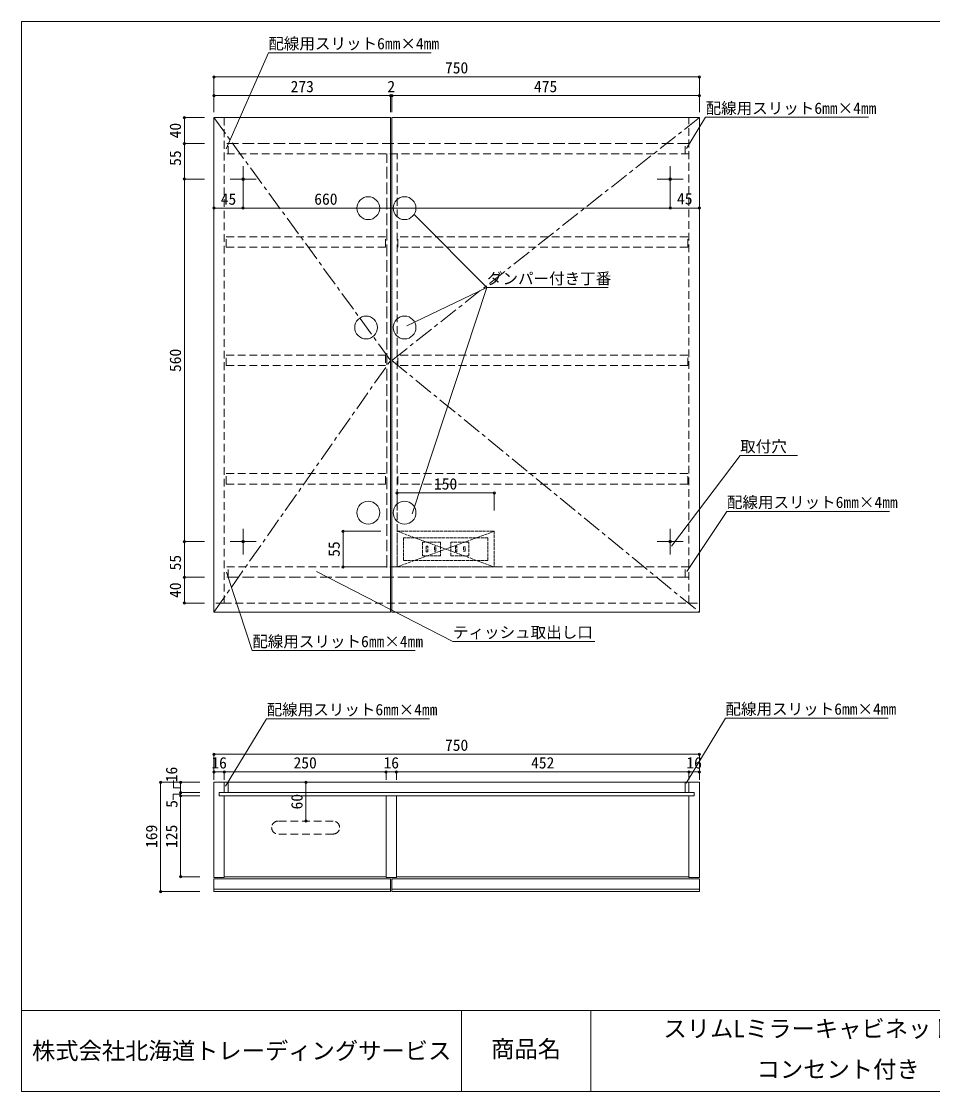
# Model space of a CAD drawing. Units: millimetres at full size, sheet at 1:6. Extents: x -1249 to 1249, y -827 to 827.
# Drawn here: x -1249 to 159, y -827 to 827 of the extents above; entities that cross this region are included whole.
import ezdxf
from ezdxf.enums import TextEntityAlignment as Align

# ---------------------------------------------------------------- set-up
doc = ezdxf.new("R2010")
doc.units = ezdxf.units.MM
doc.header["$LTSCALE"] = 6
doc.header["$PDMODE"] = 32
doc.header["$PDSIZE"] = 3.6
for name, pattern in [('CHAIN1', [8, 5, -1, 1, -1]), ('DASHED2', [3, 2, -1]), ('DASHED3', [4, 3, -1]), ('USER1', [1, 0.8, -0.2])]:
    doc.linetypes.add(name, pattern=pattern)
doc.layers.add('0-0_0', color=7, linetype='Continuous', lineweight=15)
doc.styles.add('ＭＳ ゴシック', font='')
doc.styles.get('ＭＳ ゴシック').set_extended_font_data('MS Gothic')

msp = doc.modelspace()

# ---------------------------------------------------------------- linework, layer by layer
at = {"layer": '0-0_0'}
for p, q in [((-867.824, 778.155), (-932.999, 629.472)), ((-221.591, 629.997), (-192.228, 678.34)), ((-678.888, 677.817), (-951.888, 677.817)), ((-951.888, -86.183), (-951.888, 677.817)), ((-678.888, 677.817), (-678.888, -86.183)), ((-201.888, 677.817), (-676.888, 677.817)), ((-906.888, 582.821), (-906.888, 602.821)), ((-246.888, 582.821), (-246.888, 602.821)), ((-906.888, 582.821), (-926.888, 582.821)), ((-906.888, 582.821), (-886.888, 582.821)), ((-906.888, 582.821), (-906.888, 562.821)), ((-246.888, 582.821), (-266.888, 582.821)), ((-246.888, 582.821), (-226.888, 582.821)), ((-246.888, 582.821), (-246.888, 562.821)), ((-643.118, 528.823), (-530.064, 415.198)), ((-653.967, 356.387), (-530.064, 415.198)), ((-645.544, 65.58), (-530.064, 415.198)), ((-530.064, 415.198), (-342.641, 415.198)), ((-138.845, 155.717), (-244.851, 15.57)), ((-138.845, 155.717), (-49.997, 155.717)), ((-668.888, 97.958), (-518.888, 97.958)), ((-668.888, 97.958), (-668.888, 71.069)), ((-518.888, 97.958), (-518.888, 71.069)), ((-159.289, 69.546), (-221.202, -23.2)), ((-906.888, 22.817), (-906.888, 42.817)), ((-752.263, 38.817), (-752.263, -16.183)), ((-752.263, 38.817), (-693.829, 38.817)), ((-246.888, 22.817), (-246.888, 42.817)), ((-906.888, 22.817), (-926.888, 22.817)), ((-906.888, 22.817), (-886.888, 22.817)), ((-906.888, 22.817), (-906.888, 2.817)), ((-246.888, 22.817), (-266.888, 22.817)), ((-246.888, 22.817), (-226.888, 22.817)), ((-246.888, 22.817), (-246.888, 2.817)), ((-752.263, -16.183), (-693.829, -16.183)), ((-892.611, -145.539), (-932.434, -24.263)), ((-582.551, -131.314), (-793.505, -23.571)), ((-678.888, -86.183), (-951.888, -86.183)), ((-582.551, -131.314), (-363.184, -131.314)), ((-933.833, -355.15), (-870.446, -250.787)), ((-222.437, -350.117), (-161.526, -249.832)), ((-951.888, -348.931), (-201.888, -348.931)), ((-935.888, -348.931), (-935.888, -364.931)), ((-929.888, -348.931), (-929.888, -364.931)), ((-223.888, -348.931), (-223.888, -364.931)), ((-217.888, -348.931), (-217.888, -364.931)), ((-201.888, -348.931), (-201.888, -495.931)), ((-209.901, -369.931), (-943.559, -369.931)), ((-935.888, -369.931), (-935.888, -495.931)), ((-685.891, -371.144), (-685.891, -370.431)), ((-669.891, -369.931), (-669.891, -495.931)), ((-209.901, -364.931), (-209.901, -369.931)), ((-935.888, -494.931), (-685.891, -494.931)), ((-669.891, -494.931), (-217.888, -494.931)), ((-951.886, -497.935), (-951.886, -517.935)), ((-826.756, -497.935), (-951.886, -497.935)), ((-678.888, -497.935), (-826.756, -497.935)), ((-678.888, -497.935), (-678.888, -513.935)), ((-676.888, -497.935), (-201.888, -497.935)), ((-676.836, -511.935), (-676.888, -511.935)), ((-675.836, -499.935), (-675.888, -499.935)), ((-201.888, -517.935), (-201.888, -497.935)), ((-828.94, -513.935), (-951.886, -513.935)), ((-826.756, -517.935), (-951.886, -517.935)), ((-678.756, -517.935), (-826.756, -517.935)), ((-476.756, -513.935), (-676.888, -513.935)), ((-474.836, -513.935), (-476.756, -513.935)), ((-474.836, -513.935), (-201.888, -513.935)), ((-1249.379, -701.329), (1248.863, -701.329)), ((-569.601, -701.329), (-569.601, -826.86)), ((-369.601, -701.329), (-369.601, -826.86))]:
    msp.add_line(p, q, dxfattribs=at)
at = {"layer": '0-0_0', "color": 4, "lineweight": 9}
for p, q in [((-951.888, 740.826), (-201.888, 740.826)), ((-951.888, 740.826), (-951.888, 686.366)), ((-201.888, 740.826), (-201.888, 686.366)), ((-951.888, 711.855), (-678.888, 711.855)), ((-951.888, 711.855), (-951.888, 686.366)), ((-678.888, 711.855), (-678.888, 686.366)), ((-678.888, 711.855), (-676.888, 711.855)), ((-676.888, 711.855), (-676.888, 686.366)), ((-676.888, 711.855), (-201.888, 711.855)), ((-201.888, 711.855), (-201.888, 686.366)), ((-997.494, 677.817), (-997.494, 637.821)), ((-997.494, 677.817), (-966.236, 677.817)), ((-997.494, 637.821), (-966.236, 637.821)), ((-997.494, 582.821), (-966.236, 582.821)), ((-951.888, 537.99), (-951.888, 582.401)), ((-906.888, 537.99), (-906.888, 582.401)), ((-246.888, 537.99), (-246.888, 582.401)), ((-201.888, 537.99), (-201.888, 582.401)), ((-951.888, 537.99), (-906.888, 537.99)), ((-906.888, 537.99), (-246.888, 537.99)), ((-246.888, 537.99), (-201.888, 537.99)), ((-997.494, 22.817), (-966.236, 22.817)), ((-997.494, -32.183), (-966.236, -32.183)), ((-997.494, -32.183), (-997.494, -72.183)), ((-997.494, -72.183), (-966.236, -72.183)), ((-951.888, -305.727), (-201.888, -305.727)), ((-951.888, -305.727), (-951.888, -345.008)), ((-201.888, -305.727), (-201.888, -345.008)), ((-951.888, -332.934), (-935.888, -332.934)), ((-951.888, -332.934), (-951.888, -345.008)), ((-935.888, -332.934), (-935.888, -345.008)), ((-935.888, -332.934), (-685.891, -332.934)), ((-685.891, -332.934), (-685.891, -345.008)), ((-685.891, -332.934), (-669.891, -332.934)), ((-669.891, -332.934), (-669.891, -345.008)), ((-669.891, -332.934), (-217.888, -332.934)), ((-217.888, -332.934), (-217.888, -345.008)), ((-217.888, -332.934), (-201.888, -332.934)), ((-201.888, -332.934), (-201.888, -345.008)), ((-1034.268, -348.931), (-973.539, -348.931)), ((-1003.376, -348.931), (-1003.376, -364.931)), ((-1003.376, -348.931), (-973.539, -348.931)), ((-809.721, -348.931), (-809.721, -408.928)), ((-1003.376, -364.931), (-973.539, -364.931)), ((-1003.376, -364.931), (-1003.376, -369.931)), ((-1003.376, -369.931), (-973.539, -369.931)), ((-1003.376, -369.931), (-1003.376, -494.931)), ((-1003.376, -494.931), (-973.539, -494.931))]:
    msp.add_line(p, q, dxfattribs=at)
at = {"layer": '0-0_0', "linetype": 'CHAIN1'}
for p, q in [((-951.888, 677.817), (-678.888, 302.817)), ((-676.888, 302.817), (-201.888, 677.817)), ((-951.888, -86.183), (-678.888, 302.817)), ((-676.888, 302.817), (-201.888, -86.183))]:
    msp.add_line(p, q, dxfattribs=at)
at = {"layer": '0-0_0', "linetype": 'DASHED2'}
for p, q in [((-935.888, -72.183), (-935.888, 677.817)), ((-929.888, 621.821), (-929.888, 637.821)), ((-223.888, 621.821), (-223.888, 637.821)), ((-217.888, 621.821), (-935.888, 621.821)), ((-668.888, -16.183), (-668.888, 621.821)), ((-686.888, 493.91), (-932.888, 493.91)), ((-932.888, 477.91), (-932.888, 493.91)), ((-686.888, 477.91), (-686.888, 493.91)), ((-219.888, 493.91), (-667.888, 493.91)), ((-219.888, 477.91), (-219.888, 493.91)), ((-686.888, 477.91), (-932.888, 477.91)), ((-686.888, 310.853), (-932.888, 310.853)), ((-932.888, 294.853), (-932.888, 310.853)), ((-686.888, 310.853), (-686.888, 294.853)), ((-219.888, 310.853), (-667.888, 310.853)), ((-667.888, 294.853), (-667.888, 310.853)), ((-219.888, 294.853), (-219.888, 310.853)), ((-686.888, 294.853), (-932.888, 294.853)), ((-219.888, 294.853), (-667.888, 294.853)), ((-686.888, 127.796), (-932.888, 127.796)), ((-932.888, 111.796), (-932.888, 127.796)), ((-686.888, 111.796), (-686.888, 127.796)), ((-667.888, 111.796), (-667.888, 127.796)), ((-219.888, 127.796), (-667.888, 127.796)), ((-219.888, 111.796), (-219.888, 127.796)), ((-686.888, 111.796), (-932.888, 111.796)), ((-219.888, 111.796), (-667.888, 111.796)), ((-217.888, -16.183), (-935.888, -16.183)), ((-929.888, -32.183), (-929.888, -16.183)), ((-223.888, -32.183), (-223.888, -16.183)), ((-936.888, -72.183), (-951.888, -72.183)), ((-767.705, -408.928), (-852.705, -408.928)), ((-767.705, -428.928), (-852.705, -428.928))]:
    msp.add_line(p, q, dxfattribs=at)
at = {"layer": '0-0_0', "linetype": 'DASHED3'}
for p, q in [((-217.888, 637.821), (-935.888, 637.821)), ((-684.888, -16.183), (-684.888, 621.821)), ((-684.888, -13.987), (-684.888, -17.183)), ((-217.888, -32.183), (-935.888, -32.183))]:
    msp.add_line(p, q, dxfattribs=at)
at = {"layer": '0-0_0', "linetype": 'USER1'}
for p, q in [((-668.888, 38.817), (-518.888, -16.183)), ((-668.888, -16.183), (-518.888, 38.817)), ((-629.888, 21.817), (-629.888, 0.817)), ((-601.888, 21.817), (-629.888, 21.817)), ((-601.888, 21.817), (-601.888, 0.817)), ((-585.888, 0.817), (-585.888, 21.817)), ((-557.888, 21.817), (-585.888, 21.817)), ((-557.888, 0.817), (-557.888, 21.817)), ((-629.888, 0.817), (-601.888, 0.817)), ((-585.888, 0.817), (-557.888, 0.817))]:
    msp.add_line(p, q, dxfattribs=at)
at = {"layer": '0-0_0', "lineweight": 18}
msp.add_lwpolyline([(-1249.379, -826.86), (1248.863, -826.86), (1248.863, 826.506), (-1249.379, 826.506)], close=True, dxfattribs=at)
at = {"layer": '0-0_0'}
for points in [[(-867.824, 778.155), (-719.141, 778.155), (-616.365, 778.155)], [(-192.228, 678.34), (-43.545, 678.34), (59.231, 678.34)], [(-676.888, 677.817), (-676.888, -86.183), (-201.888, -86.183), (-201.888, 677.817)], [(-159.289, 69.546), (-10.606, 69.546), (92.171, 69.546)], [(-892.611, -145.539), (-743.928, -145.539), (-641.152, -145.539)], [(-870.446, -250.787), (-721.762, -250.787), (-618.986, -250.787)], [(-161.526, -249.832), (-12.843, -249.832), (89.934, -249.832)], [(-1003.276, -357.385), (-1014.18, -357.385), (-1014.18, -346.48)], [(-951.888, -348.931), (-951.888, -495.931), (-935.888, -495.931)], [(-1003.674, -367.412), (-1014.828, -367.412), (-1014.828, -376.017)], [(-209.901, -364.931), (-943.559, -364.931), (-943.559, -369.931)], [(-685.891, -369.931), (-685.891, -495.931), (-669.891, -495.931)], [(-217.888, -369.931), (-217.888, -495.931), (-201.888, -495.931)], [(-676.888, -497.935), (-676.888, -517.935), (-201.888, -517.935)], [(-828.94, -513.935), (-678.888, -513.935), (-678.888, -517.935)]]:
    msp.add_lwpolyline(points, dxfattribs=at)
at = {"layer": '0-0_0', "linetype": 'DASHED2'}
for points in [[(-217.888, -72.183), (-217.888, -16.183), (-217.888, 677.817)], [(-219.888, 477.91), (-667.888, 477.91), (-667.888, 493.91)], [(-936.888, -72.183), (-216.888, -72.183), (-201.888, -72.183)]]:
    msp.add_lwpolyline(points, dxfattribs=at)
at = {"layer": '0-0_0', "color": 4, "lineweight": 9}
for points in [[(-997.494, 637.821), (-997.494, 592.821), (-997.494, 12.817), (-997.494, -32.183)], [(-1034.268, -348.931), (-1034.268, -517.935), (-973.539, -517.935)]]:
    msp.add_lwpolyline(points, dxfattribs=at)
at = {"layer": '0-0_0', "linetype": 'USER1'}
for points in [[(-518.888, -16.183), (-668.888, -16.183), (-668.888, 38.817), (-518.888, 38.817)], [(-528.888, -6.183), (-528.888, 28.817), (-658.888, 28.817), (-658.888, -6.183)], [(-621.638, 6.967), (-621.638, 15.667), (-623.838, 15.667), (-623.838, 6.967)], [(-608.938, 7.817), (-608.938, 14.817), (-611.138, 14.817), (-611.138, 7.817)], [(-576.638, 6.967), (-576.638, 15.667), (-578.838, 15.667), (-578.838, 6.967)], [(-563.938, 7.817), (-563.938, 14.817), (-566.138, 14.817), (-566.138, 7.817)]]:
    msp.add_lwpolyline(points, close=True, dxfattribs=at)
at = {"layer": '0-0_0'}
for centre in [(-906.888, 582.821), (-246.888, 582.821), (-906.888, 22.817), (-246.888, 22.817)]:
    msp.add_circle(centre, 2, dxfattribs=at)
at = {"layer": '0-0_0', "lineweight": 18}
for centre in [(-713.463, 538.003), (-657.365, 538.003), (-716.738, 353.571), (-657.365, 353.571), (-713.463, 67.58), (-657.365, 67.58)]:
    msp.add_circle(centre, 17.651, dxfattribs=at)
at = {"layer": '0-0_0', "linetype": 'DASHED2'}
for centre, start, end in [((-852.705, -418.928), 90, 180), ((-767.705, -418.928), 0, 90), ((-852.705, -418.928), 180, 270), ((-767.705, -418.928), 270, 0)]:
    msp.add_arc(centre, 10, start, end, dxfattribs=at)
at = {"layer": '0-0_0', "color": 6}
for p in [(-951.888, 740.826), (-201.888, 740.826), (-951.888, 711.855), (-678.888, 711.855), (-676.888, 711.855), (-201.888, 711.855), (-997.494, 677.817), (-997.494, 637.821), (-997.494, 582.821), (-951.888, 537.99), (-906.888, 537.99), (-246.888, 537.99), (-201.888, 537.99), (-997.494, 22.817), (-997.494, -32.183), (-997.494, -72.183), (-951.888, -305.727), (-201.888, -305.727), (-1034.268, -348.931), (-1003.376, -348.931), (-951.888, -332.934), (-935.888, -332.934), (-809.721, -348.931), (-685.891, -332.934), (-669.891, -332.934), (-217.888, -332.934), (-201.888, -332.934), (-1003.376, -364.931), (-1003.376, -369.931), (-809.721, -408.928), (-1003.376, -494.931), (-1034.268, -517.935)]:
    msp.add_point(p, dxfattribs=at)
at = {"layer": '0-0_0'}
for p in [(-668.888, 97.958), (-518.888, 97.958), (-752.263, 38.817), (-752.263, -16.183)]:
    msp.add_point(p, dxfattribs=at)

# ---------------------------------------------------------------- texts
at = {"layer": '0-0_0', "style": 'ＭＳ ゴシック'}
for s, height, p in [('配線用スリット6㎜×4㎜', 17.6, (-867.824, 778.155)), ('750', 17.6, (-594.888, 740.826)), ('273', 17.6, (-833.388, 711.855)), ('2', 17.6, (-683.888, 711.855)), ('475', 17.6, (-457.388, 711.855)), ('配線用スリット6㎜×4㎜', 17.6, (-192.228, 678.34)), ('45', 17.6, (-941.388, 537.99)), ('660', 17.6, (-796.888, 537.99)), ('45', 17.6, (-236.388, 538.49)), ('ダンパー付き丁番', 17.6, (-530.064, 415.198)), ('取付穴', 17.6, (-138.845, 155.717)), ('150', 17.6, (-611.888, 97.958)), ('配線用スリット6㎜×4㎜', 17.6, (-159.289, 69.546)), ('ティッシュ取出し口', 17.6, (-582.551, -131.314)), ('配線用スリット6㎜×4㎜', 17.6, (-892.611, -145.539)), ('配線用スリット6㎜×4㎜', 17.6, (-870.446, -250.787)), ('配線用スリット6㎜×4㎜', 17.6, (-161.526, -249.832)), ('750', 17.6, (-594.888, -305.727)), ('16', 17.6, (-955.888, -332.934)), ('250', 17.6, (-828.889, -332.934)), ('16', 17.6, (-689.891, -332.934)), ('452', 17.6, (-461.889, -332.934)), ('16', 17.6, (-221.888, -332.934)), ('スリムLミラーキャビネット W750', 26.39, (-257.355, -750.712)), ('商品名', 26.39, (-523.601, -782.095)), ('株式会社北海道トレーディングサービス', 26.39, (-1233.01, -784.925)), ('コンセント付き', 26.39, (-113.355, -813.477))]:
    msp.add_text(s, height=height, dxfattribs=at).set_placement(p, align=Align.BOTTOM_LEFT)
for s, p in [('40', (-997.494, 645.819)), ('55', (-997.494, 603.321)), ('560', (-997.494, 284.819)), ('55', (-752.263, -0.683)), ('55', (-997.494, -21.683)), ('40', (-997.494, -64.183)), ('16', (-1003.376, -348.931)), ('5', (-1002.925, -388.445)), ('60', (-809.721, -390.93)), ('169', (-1034.268, -450.433)), ('125', (-1003.376, -450.431))]:
    msp.add_text(s, height=17.6, rotation=90, dxfattribs=at).set_placement(p, align=Align.BOTTOM_LEFT)

doc.saveas('drawing.dxf')
